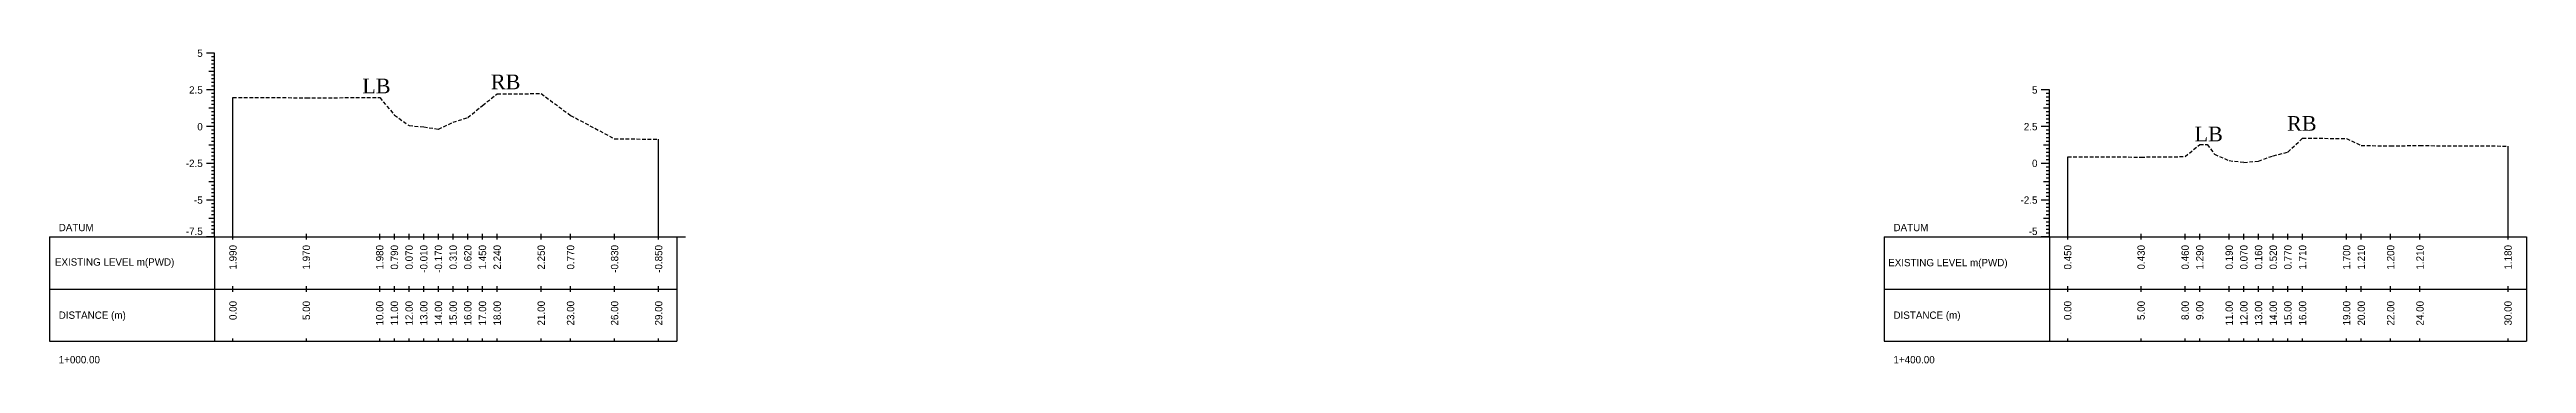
# Model space of a CAD drawing. Header units: inches. Extents: x 933 to 2044, y -1635 to -1096.
# Drawn here: x 1486 to 1654.8, y -1367.7 to -1346.3 of the extents above; entities that cross this region are included whole.
import ezdxf
from ezdxf.enums import TextEntityAlignment as Align

# ---------------------------------------------------------------- set-up
doc = ezdxf.new("R2010")
doc.units = ezdxf.units.IN
doc.header["$MEASUREMENT"] = 0
doc.linetypes.add('HIDDEN', pattern=[0.375, 0.25, -0.125])
doc.layers.add('CS_Drawing', color=7, linetype='Continuous')
doc.layers.add('GL', color=3, linetype='HIDDEN')
doc.styles.add('romans', font='romans.shx')

msp = doc.modelspace()

# ---------------------------------------------------------------- linework, layer by layer
at = {"layer": 'CS_Drawing'}
for p, q in [((1497.25, -1346.59), (1496.69, -1346.59)), ((1497.25, -1346.59), (1496.86, -1346.59)), ((1497.25, -1346.59), (1497.03, -1346.59)), ((1497.25, -1359.09), (1497.25, -1346.59)), ((1497.25, -1347.84), (1496.86, -1347.84)), ((1497.25, -1346.84), (1497.03, -1346.84)), ((1497.25, -1347.09), (1497.03, -1347.09)), ((1497.25, -1347.34), (1497.03, -1347.34)), ((1497.25, -1347.59), (1497.03, -1347.59)), ((1497.25, -1347.84), (1497.03, -1347.84)), ((1497.25, -1348.09), (1497.03, -1348.09)), ((1497.25, -1349.09), (1496.69, -1349.09)), ((1497.25, -1349.09), (1496.86, -1349.09)), ((1497.25, -1348.34), (1497.03, -1348.34)), ((1497.25, -1348.59), (1497.03, -1348.59)), ((1497.25, -1348.84), (1497.03, -1348.84)), ((1497.25, -1349.09), (1497.03, -1349.09)), ((1497.25, -1349.34), (1497.03, -1349.34)), ((1497.25, -1349.59), (1497.03, -1349.59)), ((1497.25, -1349.84), (1497.03, -1349.84)), ((1498.5, -1359.09), (1498.5, -1349.6)), ((1622.25, -1349.09), (1621.69, -1349.09)), ((1622.25, -1349.09), (1621.86, -1349.09)), ((1622.25, -1349.09), (1622.03, -1349.09)), ((1622.25, -1349.34), (1622.03, -1349.34)), ((1622.25, -1349.59), (1622.03, -1349.59)), ((1622.25, -1349.84), (1622.03, -1349.84)), ((1622.25, -1359.09), (1622.25, -1349.09)), ((1497.25, -1351.59), (1496.69, -1351.59)), ((1497.25, -1350.34), (1496.86, -1350.34)), ((1497.25, -1351.59), (1496.86, -1351.59)), ((1497.25, -1350.09), (1497.03, -1350.09)), ((1497.25, -1350.34), (1497.03, -1350.34)), ((1497.25, -1350.59), (1497.03, -1350.59)), ((1497.25, -1350.84), (1497.03, -1350.84)), ((1497.25, -1351.09), (1497.03, -1351.09)), ((1497.25, -1351.34), (1497.03, -1351.34)), ((1497.25, -1351.59), (1497.03, -1351.59)), ((1622.25, -1351.59), (1621.69, -1351.59)), ((1622.25, -1350.34), (1621.86, -1350.34)), ((1622.25, -1351.59), (1621.86, -1351.59)), ((1622.25, -1350.09), (1622.03, -1350.09)), ((1622.25, -1350.34), (1622.03, -1350.34)), ((1622.25, -1350.59), (1622.03, -1350.59)), ((1622.25, -1350.84), (1622.03, -1350.84)), ((1622.25, -1351.09), (1622.03, -1351.09)), ((1622.25, -1351.34), (1622.03, -1351.34)), ((1622.25, -1351.59), (1622.03, -1351.59)), ((1497.25, -1352.84), (1496.86, -1352.84)), ((1497.25, -1351.84), (1497.03, -1351.84)), ((1497.25, -1352.09), (1497.03, -1352.09)), ((1497.25, -1352.34), (1497.03, -1352.34)), ((1497.25, -1352.59), (1497.03, -1352.59)), ((1497.25, -1352.84), (1497.03, -1352.84)), ((1497.25, -1353.09), (1497.03, -1353.09)), ((1497.25, -1353.34), (1497.03, -1353.34)), ((1527.5, -1359.09), (1527.5, -1352.44)), ((1622.25, -1352.84), (1621.86, -1352.84)), ((1622.25, -1351.84), (1622.03, -1351.84)), ((1622.25, -1352.09), (1622.03, -1352.09)), ((1622.25, -1352.34), (1622.03, -1352.34)), ((1622.25, -1352.59), (1622.03, -1352.59)), ((1622.25, -1352.84), (1622.03, -1352.84)), ((1622.25, -1353.09), (1622.03, -1353.09)), ((1622.25, -1353.34), (1622.03, -1353.34)), ((1653.5, -1359.09), (1653.5, -1352.91)), ((1497.25, -1354.09), (1496.69, -1354.09)), ((1497.25, -1354.09), (1496.86, -1354.09)), ((1497.25, -1353.59), (1497.03, -1353.59)), ((1497.25, -1353.84), (1497.03, -1353.84)), ((1497.25, -1354.09), (1497.03, -1354.09)), ((1497.25, -1354.34), (1497.03, -1354.34)), ((1497.25, -1354.59), (1497.03, -1354.59)), ((1497.25, -1354.84), (1497.03, -1354.84)), ((1622.25, -1354.09), (1621.69, -1354.09)), ((1622.25, -1354.09), (1621.86, -1354.09)), ((1622.25, -1353.59), (1622.03, -1353.59)), ((1622.25, -1353.84), (1622.03, -1353.84)), ((1622.25, -1354.09), (1622.03, -1354.09)), ((1622.25, -1354.34), (1622.03, -1354.34)), ((1622.25, -1354.59), (1622.03, -1354.59)), ((1622.25, -1354.84), (1622.03, -1354.84)), ((1623.5, -1359.09), (1623.5, -1353.64)), ((1497.25, -1356.59), (1496.69, -1356.59)), ((1497.25, -1355.34), (1496.86, -1355.34)), ((1497.25, -1356.59), (1496.86, -1356.59)), ((1497.25, -1355.09), (1497.03, -1355.09)), ((1497.25, -1355.34), (1497.03, -1355.34)), ((1497.25, -1355.59), (1497.03, -1355.59)), ((1497.25, -1355.84), (1497.03, -1355.84)), ((1497.25, -1356.09), (1497.03, -1356.09)), ((1497.25, -1356.34), (1497.03, -1356.34)), ((1497.25, -1356.59), (1497.03, -1356.59)), ((1622.25, -1356.59), (1621.69, -1356.59)), ((1622.25, -1355.34), (1621.86, -1355.34)), ((1622.25, -1356.59), (1621.86, -1356.59)), ((1622.25, -1355.09), (1622.03, -1355.09)), ((1622.25, -1355.34), (1622.03, -1355.34)), ((1622.25, -1355.59), (1622.03, -1355.59)), ((1622.25, -1355.84), (1622.03, -1355.84)), ((1622.25, -1356.09), (1622.03, -1356.09)), ((1622.25, -1356.34), (1622.03, -1356.34)), ((1622.25, -1356.59), (1622.03, -1356.59)), ((1497.25, -1357.84), (1496.86, -1357.84)), ((1497.25, -1356.84), (1497.03, -1356.84)), ((1497.25, -1357.09), (1497.03, -1357.09)), ((1497.25, -1357.34), (1497.03, -1357.34)), ((1497.25, -1357.59), (1497.03, -1357.59)), ((1497.25, -1357.84), (1497.03, -1357.84)), ((1497.25, -1358.09), (1497.03, -1358.09)), ((1497.25, -1358.34), (1497.03, -1358.34)), ((1622.25, -1357.84), (1621.86, -1357.84)), ((1622.25, -1356.84), (1622.03, -1356.84)), ((1622.25, -1357.09), (1622.03, -1357.09)), ((1622.25, -1357.34), (1622.03, -1357.34)), ((1622.25, -1357.59), (1622.03, -1357.59)), ((1622.25, -1357.84), (1622.03, -1357.84)), ((1622.25, -1358.09), (1622.03, -1358.09)), ((1622.25, -1358.34), (1622.03, -1358.34)), ((1486, -1359.09), (1497.25, -1359.09)), ((1486, -1359.09), (1486, -1366.21)), ((1497.25, -1359.09), (1496.69, -1359.09)), ((1497.25, -1359.09), (1496.86, -1359.09)), ((1497.25, -1358.59), (1497.03, -1358.59)), ((1497.25, -1358.84), (1497.03, -1358.84)), ((1497.25, -1359.09), (1497.03, -1359.09)), ((1497.25, -1359.09), (1528.75, -1359.09)), ((1497.25, -1359.09), (1497.25, -1366.21)), ((1498.5, -1359.27), (1498.5, -1358.9)), ((1503.5, -1359.27), (1503.5, -1358.9)), ((1508.5, -1359.27), (1508.5, -1358.9)), ((1509.5, -1359.27), (1509.5, -1358.9)), ((1510.5, -1359.27), (1510.5, -1358.9)), ((1511.5, -1359.27), (1511.5, -1358.9)), ((1512.5, -1359.27), (1512.5, -1358.9)), ((1513.5, -1359.27), (1513.5, -1358.9)), ((1514.5, -1359.27), (1514.5, -1358.9)), ((1515.5, -1359.27), (1515.5, -1358.9)), ((1516.5, -1359.27), (1516.5, -1358.9)), ((1519.5, -1359.27), (1519.5, -1358.9)), ((1521.5, -1359.27), (1521.5, -1358.9)), ((1524.5, -1359.27), (1524.5, -1358.9)), ((1527.5, -1359.27), (1527.5, -1358.9)), ((1528.75, -1359.09), (1529.32, -1359.09)), ((1528.75, -1359.09), (1529.15, -1359.09)), ((1528.75, -1359.09), (1528.98, -1359.09)), ((1528.75, -1359.09), (1528.75, -1366.21)), ((1611, -1359.09), (1622.25, -1359.09)), ((1611, -1359.09), (1611, -1366.21)), ((1622.25, -1359.09), (1621.69, -1359.09)), ((1622.25, -1359.09), (1621.86, -1359.09)), ((1622.25, -1358.59), (1622.03, -1358.59)), ((1622.25, -1358.84), (1622.03, -1358.84)), ((1622.25, -1359.09), (1622.03, -1359.09)), ((1622.25, -1359.09), (1654.75, -1359.09)), ((1622.25, -1359.09), (1622.25, -1366.21)), ((1623.5, -1359.27), (1623.5, -1358.9)), ((1628.5, -1359.27), (1628.5, -1358.9)), ((1631.5, -1359.27), (1631.5, -1358.9)), ((1632.5, -1359.27), (1632.5, -1358.9)), ((1634.5, -1359.27), (1634.5, -1358.9)), ((1635.5, -1359.27), (1635.5, -1358.9)), ((1636.5, -1359.27), (1636.5, -1358.9)), ((1637.5, -1359.27), (1637.5, -1358.9)), ((1638.5, -1359.27), (1638.5, -1358.9)), ((1639.5, -1359.27), (1639.5, -1358.9)), ((1642.5, -1359.27), (1642.5, -1358.9)), ((1643.5, -1359.27), (1643.5, -1358.9)), ((1645.5, -1359.27), (1645.5, -1358.9)), ((1647.5, -1359.27), (1647.5, -1358.9)), ((1653.5, -1359.27), (1653.5, -1358.9)), ((1654.75, -1359.09), (1654.75, -1366.21)), ((1486, -1362.65), (1497.25, -1362.65)), ((1497.25, -1362.65), (1528.75, -1362.65)), ((1497.25, -1362.65), (1528.75, -1362.65)), ((1498.5, -1362.84), (1498.5, -1362.46)), ((1503.5, -1362.84), (1503.5, -1362.46)), ((1508.5, -1362.84), (1508.5, -1362.46)), ((1509.5, -1362.84), (1509.5, -1362.46)), ((1510.5, -1362.84), (1510.5, -1362.46)), ((1511.5, -1362.84), (1511.5, -1362.46)), ((1512.5, -1362.84), (1512.5, -1362.46)), ((1513.5, -1362.84), (1513.5, -1362.46)), ((1514.5, -1362.84), (1514.5, -1362.46)), ((1515.5, -1362.84), (1515.5, -1362.46)), ((1516.5, -1362.84), (1516.5, -1362.46)), ((1519.5, -1362.84), (1519.5, -1362.46)), ((1521.5, -1362.84), (1521.5, -1362.46)), ((1524.5, -1362.84), (1524.5, -1362.46)), ((1527.5, -1362.84), (1527.5, -1362.46)), ((1611, -1362.65), (1622.25, -1362.65)), ((1622.25, -1362.65), (1654.75, -1362.65)), ((1622.25, -1362.65), (1654.75, -1362.65)), ((1623.5, -1362.84), (1623.5, -1362.46)), ((1628.5, -1362.84), (1628.5, -1362.46)), ((1631.5, -1362.84), (1631.5, -1362.46)), ((1632.5, -1362.84), (1632.5, -1362.46)), ((1634.5, -1362.84), (1634.5, -1362.46)), ((1635.5, -1362.84), (1635.5, -1362.46)), ((1636.5, -1362.84), (1636.5, -1362.46)), ((1637.5, -1362.84), (1637.5, -1362.46)), ((1638.5, -1362.84), (1638.5, -1362.46)), ((1639.5, -1362.84), (1639.5, -1362.46)), ((1642.5, -1362.84), (1642.5, -1362.46)), ((1643.5, -1362.84), (1643.5, -1362.46)), ((1645.5, -1362.84), (1645.5, -1362.46)), ((1647.5, -1362.84), (1647.5, -1362.46)), ((1653.5, -1362.84), (1653.5, -1362.46)), ((1486, -1366.21), (1497.25, -1366.21)), ((1497.25, -1366.21), (1528.75, -1366.21)), ((1498.5, -1366.21), (1498.5, -1366.02)), ((1503.5, -1366.21), (1503.5, -1366.02)), ((1508.5, -1366.21), (1508.5, -1366.02)), ((1509.5, -1366.21), (1509.5, -1366.02)), ((1510.5, -1366.21), (1510.5, -1366.02)), ((1511.5, -1366.21), (1511.5, -1366.02)), ((1512.5, -1366.21), (1512.5, -1366.02)), ((1513.5, -1366.21), (1513.5, -1366.02)), ((1514.5, -1366.21), (1514.5, -1366.02)), ((1515.5, -1366.21), (1515.5, -1366.02)), ((1516.5, -1366.21), (1516.5, -1366.02)), ((1519.5, -1366.21), (1519.5, -1366.02)), ((1521.5, -1366.21), (1521.5, -1366.02)), ((1524.5, -1366.21), (1524.5, -1366.02)), ((1527.5, -1366.21), (1527.5, -1366.02)), ((1611, -1366.21), (1622.25, -1366.21)), ((1622.25, -1366.21), (1654.75, -1366.21)), ((1623.5, -1366.21), (1623.5, -1366.02)), ((1628.5, -1366.21), (1628.5, -1366.02)), ((1631.5, -1366.21), (1631.5, -1366.02)), ((1632.5, -1366.21), (1632.5, -1366.02)), ((1634.5, -1366.21), (1634.5, -1366.02)), ((1635.5, -1366.21), (1635.5, -1366.02)), ((1636.5, -1366.21), (1636.5, -1366.02)), ((1637.5, -1366.21), (1637.5, -1366.02)), ((1638.5, -1366.21), (1638.5, -1366.02)), ((1639.5, -1366.21), (1639.5, -1366.02)), ((1642.5, -1366.21), (1642.5, -1366.02)), ((1643.5, -1366.21), (1643.5, -1366.02)), ((1645.5, -1366.21), (1645.5, -1366.02)), ((1647.5, -1366.21), (1647.5, -1366.02)), ((1653.5, -1366.21), (1653.5, -1366.02))]:
    msp.add_line(p, q, dxfattribs=at)
at = {"layer": 'GL'}
for points in [[(1498.5, -1349.6), (1503.5, -1349.62), (1508.5, -1349.61), (1509.5, -1350.8), (1510.5, -1351.52), (1511.5, -1351.6), (1512.5, -1351.76), (1513.5, -1351.28), (1514.5, -1350.97), (1515.5, -1350.14), (1516.5, -1349.35), (1519.5, -1349.34), (1521.5, -1350.82), (1524.5, -1352.42), (1527.5, -1352.44)], [(1623.5, -1353.64), (1628.5, -1353.66), (1631.5, -1353.63), (1632.5, -1352.8), (1633, -1352.81), (1633.5, -1353.47), (1634.5, -1353.9), (1635.5, -1354.02), (1636.5, -1353.93), (1637.5, -1353.57), (1638.5, -1353.32), (1639.5, -1352.38), (1642.5, -1352.39), (1643.5, -1352.88), (1645.5, -1352.89), (1647.5, -1352.88), (1653.5, -1352.91)]]:
    msp.add_lwpolyline(points, dxfattribs=at)

# ---------------------------------------------------------------- texts
at = {"char_height": 1, "width": 154.2752, "attachment_point": 1, "style": 'romans'}
for s, insert in [('{\\fTimes New Roman|b0|i0|c0|p18;RB}', (1516.07, -1348.04)), ('{\\fTimes New Roman|b0|i0|c0|p18;LB}', (1507.31, -1348.32)), ('{\\fTimes New Roman|b0|i0|c0|p18;LB}', (1632.14, -1351.59)), ('{\\fTimes New Roman|b0|i0|c0|p18;RB}', (1638.44, -1350.87))]:
    msp.add_mtext(s, dxfattribs=dict(at, insert=insert))
at = {"layer": 'CS_Drawing'}
for s, p in [('5', (1496.44, -1346.59)), ('2.5', (1496.44, -1349.09)), ('5', (1621.44, -1349.09)), ('0', (1496.44, -1351.59)), ('2.5', (1621.44, -1351.59)), ('-2.5', (1496.44, -1354.09)), ('0', (1621.44, -1354.09)), ('-5', (1496.44, -1356.59)), ('-2.5', (1621.44, -1356.59))]:
    msp.add_text(s, height=0.5, dxfattribs=at).set_placement(p, align=Align.MIDDLE_RIGHT)
for s, p in [('DATUM', (1486.63, -1358.46)), ('DATUM', (1611.63, -1358.46)), ('EXISTING LEVEL m(PWD)', (1486.37, -1360.81)), ('EXISTING LEVEL m(PWD)', (1611.27, -1360.85)), ('DISTANCE (m)', (1486.63, -1364.43)), ('DISTANCE (m)', (1611.63, -1364.43)), ('1+000.00', (1486.63, -1367.46)), ('1+400.00', (1611.63, -1367.46))]:
    msp.add_text(s, height=0.5, dxfattribs=at).set_placement(p, align=Align.MIDDLE_LEFT)
for s, p in [('-7.5', (1496.44, -1358.97)), ('-5', (1621.44, -1358.97))]:
    msp.add_text(s, height=0.5, dxfattribs=at).set_placement(p, align=Align.RIGHT)
for s, p in [('1.990', (1498.5, -1359.65)), ('1.970', (1503.5, -1359.65)), ('1.980', (1508.5, -1359.65)), ('0.790', (1509.5, -1359.65)), ('0.070', (1510.5, -1359.65)), ('-0.010', (1511.5, -1359.65)), ('-0.170', (1512.5, -1359.65)), ('0.310', (1513.5, -1359.65)), ('0.620', (1514.5, -1359.65)), ('1.450', (1515.5, -1359.65)), ('2.240', (1516.5, -1359.65)), ('2.250', (1519.5, -1359.65)), ('0.770', (1521.5, -1359.65)), ('-0.830', (1524.5, -1359.65)), ('-0.850', (1527.5, -1359.65)), ('0.450', (1623.5, -1359.65)), ('0.430', (1628.5, -1359.65)), ('0.460', (1631.5, -1359.65)), ('1.290', (1632.5, -1359.65)), ('0.190', (1634.5, -1359.65)), ('0.070', (1635.5, -1359.65)), ('0.160', (1636.5, -1359.65)), ('0.520', (1637.5, -1359.65)), ('0.770', (1638.5, -1359.65)), ('1.710', (1639.5, -1359.65)), ('1.700', (1642.5, -1359.65)), ('1.210', (1643.5, -1359.65)), ('1.200', (1645.5, -1359.65)), ('1.210', (1647.5, -1359.65)), ('1.180', (1653.5, -1359.65)), ('0.00', (1498.5, -1363.46)), ('5.00', (1503.5, -1363.46)), ('10.00', (1508.5, -1363.46)), ('11.00', (1509.5, -1363.46)), ('12.00', (1510.5, -1363.46)), ('13.00', (1511.5, -1363.46)), ('14.00', (1512.5, -1363.46)), ('15.00', (1513.5, -1363.46)), ('16.00', (1514.5, -1363.46)), ('17.00', (1515.5, -1363.46)), ('18.00', (1516.5, -1363.46)), ('21.00', (1519.5, -1363.46)), ('23.00', (1521.5, -1363.46)), ('26.00', (1524.5, -1363.46)), ('29.00', (1527.5, -1363.46)), ('0.00', (1623.5, -1363.46)), ('5.00', (1628.5, -1363.46)), ('8.00', (1631.5, -1363.46)), ('9.00', (1632.5, -1363.46)), ('11.00', (1634.5, -1363.46)), ('12.00', (1635.5, -1363.46)), ('13.00', (1636.5, -1363.46)), ('14.00', (1637.5, -1363.46)), ('15.00', (1638.5, -1363.46)), ('16.00', (1639.5, -1363.46)), ('19.00', (1642.5, -1363.46)), ('20.00', (1643.5, -1363.46)), ('22.00', (1645.5, -1363.46)), ('24.00', (1647.5, -1363.46)), ('30.00', (1653.5, -1363.46))]:
    msp.add_text(s, height=0.5, rotation=90, dxfattribs=at).set_placement(p, align=Align.MIDDLE_RIGHT)

doc.saveas('drawing.dxf')
